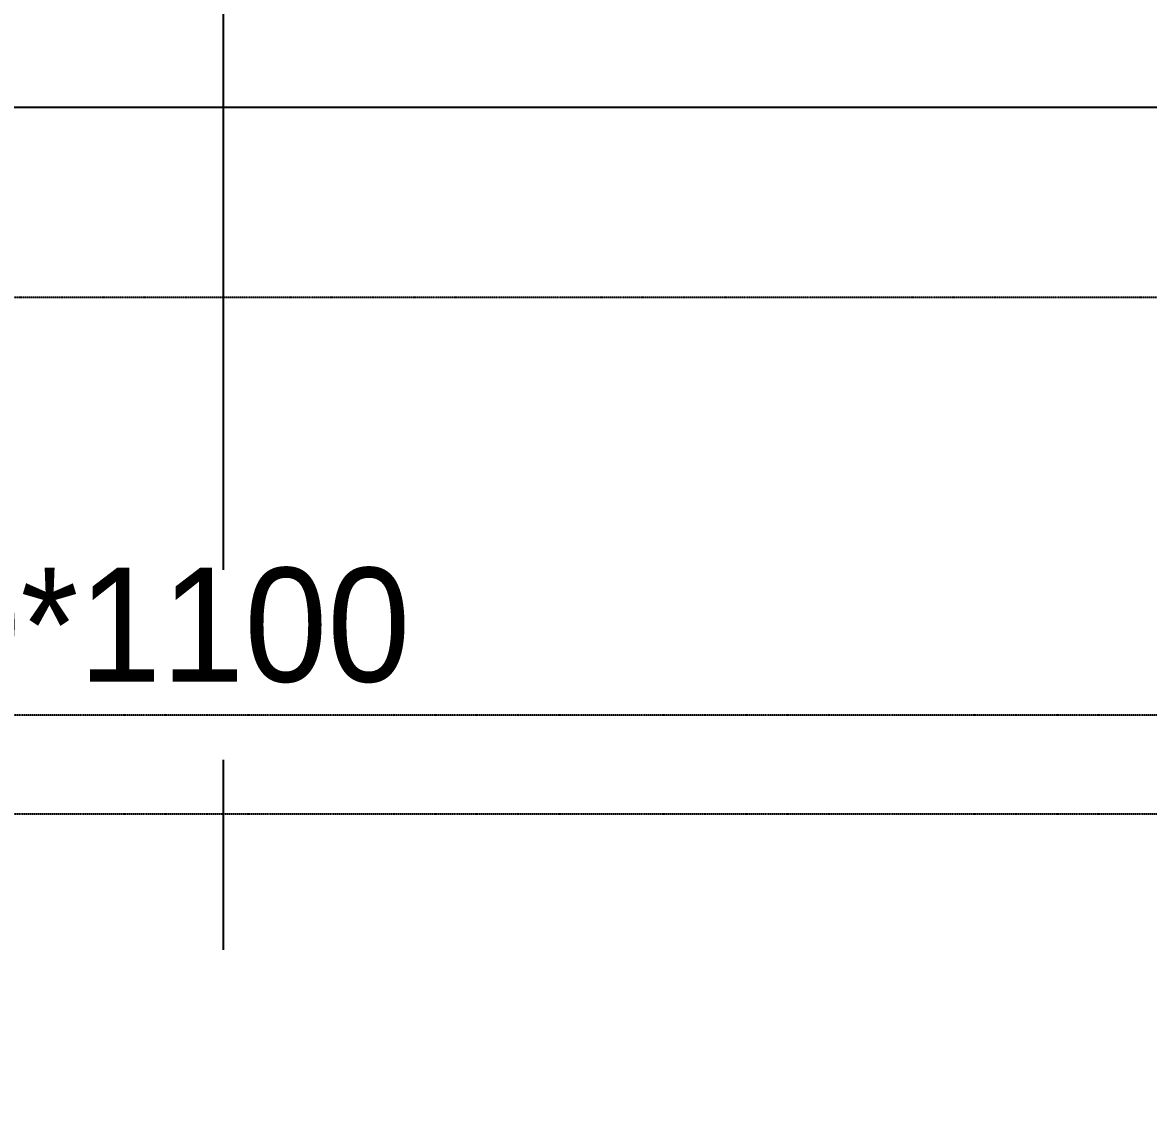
# Model space of a CAD drawing. Extents: x 152195838 to 323921156, y 365159662 to 730681027.
# Drawn here: x 161267979 to 161270941, y 365190420 to 365193286 of the extents above; entities that cross this region are included whole.
import ezdxf
from ezdxf.enums import TextEntityAlignment as Align

# ---------------------------------------------------------------- set-up
doc = ezdxf.new("R2010")
doc.units = 0
doc.header["$MEASUREMENT"] = 0
doc.linetypes.add('CEN', pattern=[63, 60, -1, 1, -1])
doc.linetypes.add('HIDDENX2', pattern=[0.75, 0.5, -0.25])
for name, color, linetype in [('4A.TEC CEN', 1, 'CEN'), ('ELE', 4, 'CONTINUOUS'), ('㈜SE&C 벽체 4', 7, 'CONTINUOUS')]:
    doc.layers.add(name, color=color, linetype=linetype)
doc.layers.add('DEFPOINT', color=135, linetype='CONTINUOUS', plot=False)
doc.styles.add('돋움', font='')
doc.styles.get('돋움').set_extended_font_data('돋움')

# ---------------------------------------------------------------- blocks, each defined once
blk = doc.blocks.new('zw$37E4')
at = {"layer": '㈜SE&C 벽체 4', "linetype": 'HIDDENX2', "flags": 128}
for points in [[(5100, 1360), (5100, 260), (100, 260), (100, 1360), (5100, 1360)], [(100, 260), (0, 260), (0, 0), (5200, 0), (5200, 260), (5100, 260)]]:
    blk.add_lwpolyline(points, dxfattribs=at)
at = {"layer": 'DEFPOINT', "linetype": 'ByBlock', "style": '돋움'}
blk.add_text('5000*5000*1100', height=300, dxfattribs=at).set_placement((167.7, 497.8), align=Align.MIDDLE_LEFT)

msp = doc.modelspace()

# ---------------------------------------------------------------- linework, layer by layer
at = {"layer": '4A.TEC CEN', "color": 8, "ltscale": 500}
msp.add_line((161217434.11, 365193063.33), (161448798.99, 365193063.33), dxfattribs=at)
at = {"layer": '4A.TEC CEN', "color": 8, "ltscale": 500, "flags": 128}
msp.add_lwpolyline([(161268506.94, 365253346.04), (161268506.94, 365183761.87)], dxfattribs=at)

# ---------------------------------------------------------------- block references
at = {"layer": 'ELE'}
msp.add_blockref('zw$37E4', (161265906.94, 365191203.33), dxfattribs=at)

doc.saveas('drawing.dxf')
